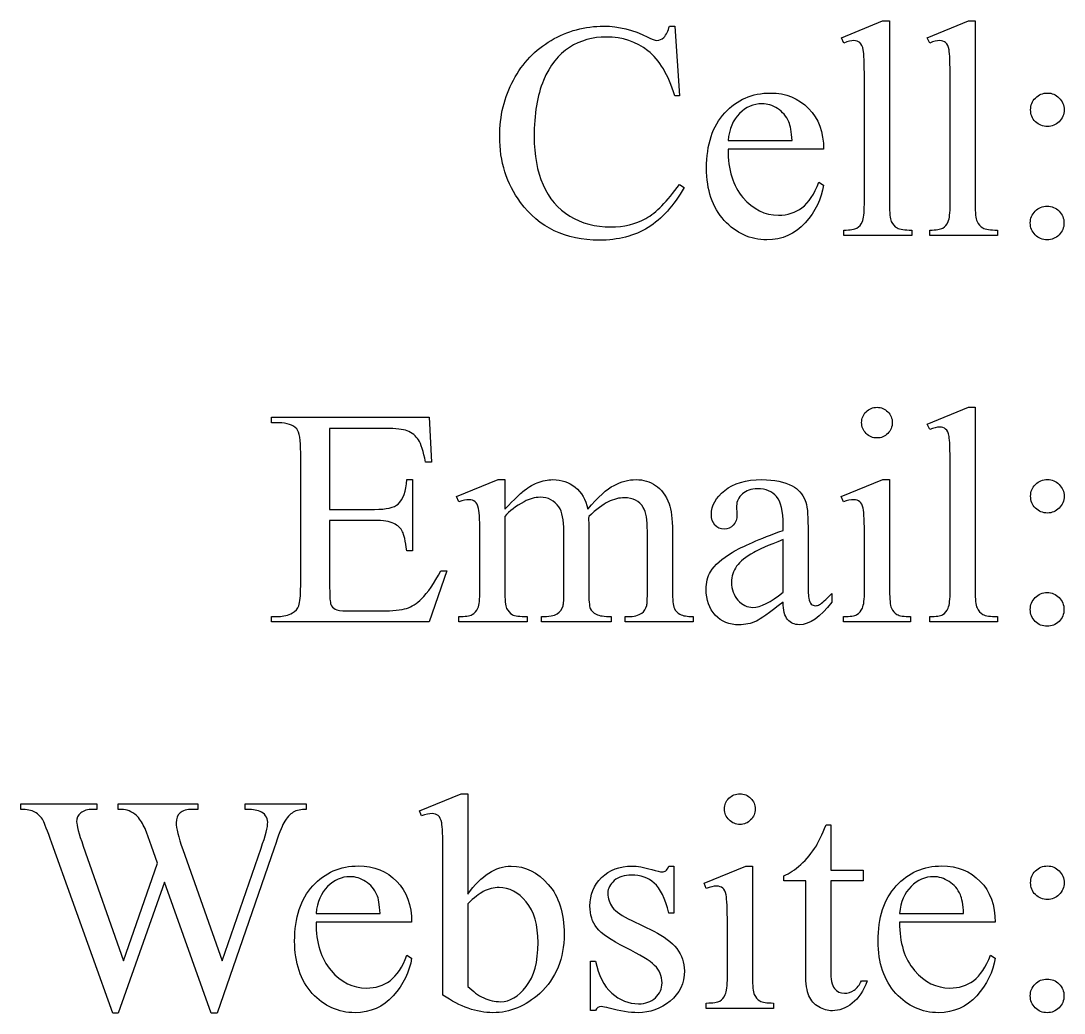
# Model space of a CAD drawing. Extents: x 2.32 to 5.29, y 6.96 to 8.91.
# Drawn here: x 3.587 to 4.0087, y 7.5171 to 7.9183 of the extents above; entities that cross this region are included whole.
import ezdxf

# ---------------------------------------------------------------- set-up
doc = ezdxf.new("R2010")
doc.units = 0
doc.layers.add('Layer_1', color=7, linetype='CONTINUOUS')

msp = doc.modelspace()

# ---------------------------------------------------------------- linework, layer by layer
at = {"layer": 'Layer_1', "color": 7}
for p, q in [((3.849167, 7.916193), (3.851303, 7.916193)), ((3.851303, 7.916193), (3.853195, 7.888056)), ((3.851303, 7.916193), (3.851303, 7.916193)), ((3.918685, 7.911493), (3.935347, 7.918329)), ((3.935347, 7.918329), (3.938094, 7.918329)), ((3.938094, 7.918329), (3.938095, 7.91833)), ((3.938095, 7.91833), (3.938095, 7.844172)), ((3.953353, 7.911493), (3.970015, 7.918329)), ((3.970015, 7.918329), (3.972762, 7.918329)), ((3.972762, 7.918329), (3.972763, 7.91833)), ((3.972763, 7.91833), (3.972763, 7.844172)), ((3.919722, 7.909357), (3.918685, 7.911493)), ((3.95439, 7.909357), (3.953353, 7.911493)), ((3.927963, 7.844172), (3.927963, 7.894953)), ((3.962631, 7.844172), (3.962631, 7.894953)), ((3.853195, 7.888056), (3.851303, 7.888056)), ((4.001938, 7.889155), (4.001938, 7.889155)), ((3.872848, 7.869929), (3.898727, 7.869929)), ((3.872848, 7.869929), (3.872848, 7.869929)), ((3.911483, 7.866389), (3.872848, 7.866389)), ((3.872848, 7.866389), (3.872848, 7.866389)), ((3.853195, 7.852168), (3.855087, 7.850947)), ((3.909591, 7.853144), (3.911483, 7.851923)), ((4.001815, 7.84344), (4.001815, 7.84344)), ((3.919723, 7.831538), (3.919723, 7.833735)), ((3.947128, 7.831538), (3.919723, 7.831538)), ((3.947128, 7.833735), (3.947128, 7.831538)), ((3.954391, 7.831538), (3.954391, 7.833735)), ((3.981796, 7.831538), (3.954391, 7.831538)), ((3.981796, 7.833735), (3.981796, 7.831538)), ((3.93309, 7.76208), (3.93309, 7.76208)), ((3.953353, 7.755243), (3.970015, 7.762079)), ((3.970015, 7.762079), (3.972762, 7.762079)), ((3.972762, 7.762079), (3.972763, 7.76208)), ((3.972763, 7.76208), (3.972763, 7.687922)), ((3.688277, 7.755794), (3.688277, 7.758052)), ((3.688277, 7.758052), (3.752059, 7.758052)), ((3.691207, 7.755794), (3.688277, 7.755794)), ((3.752059, 7.758052), (3.752974, 7.739924)), ((3.95439, 7.753107), (3.953353, 7.755243)), ((3.711837, 7.753535), (3.711837, 7.72082)), ((3.734542, 7.753535), (3.711837, 7.753535)), ((3.711837, 7.753535), (3.711837, 7.753535)), ((3.700118, 7.689876), (3.700118, 7.743648)), ((3.752974, 7.739924), (3.750594, 7.739924)), ((3.962631, 7.687922), (3.962631, 7.738703)), ((3.743026, 7.732844), (3.745285, 7.732844)), ((3.745285, 7.732844), (3.745285, 7.704035)), ((3.763168, 7.726008), (3.780014, 7.732844)), ((3.780014, 7.732844), (3.782638, 7.732844)), ((3.782638, 7.732844), (3.782638, 7.720942)), ((3.918625, 7.726008), (3.93547, 7.732844)), ((3.93547, 7.732844), (3.938156, 7.732844)), ((3.938156, 7.732844), (3.938156, 7.687922)), ((3.938156, 7.732844), (3.938156, 7.732844)), ((4.001938, 7.732905), (4.001938, 7.732905)), ((3.764084, 7.723811), (3.763168, 7.726008)), ((3.919479, 7.72381), (3.918625, 7.726008)), ((3.876327, 7.722285), (3.876449, 7.718745)), ((3.711837, 7.72082), (3.730026, 7.72082)), ((3.782638, 7.720942), (3.782638, 7.720942)), ((3.782638, 7.717891), (3.782638, 7.687922)), ((3.816574, 7.71789), (3.816452, 7.717219)), ((3.816452, 7.717219), (3.816574, 7.714595)), ((3.730026, 7.716364), (3.711837, 7.716364)), ((3.711837, 7.716364), (3.711837, 7.689082)), ((3.816574, 7.714595), (3.816574, 7.687922)), ((3.895126, 7.712336), (3.895126, 7.714533)), ((3.905197, 7.713679), (3.905197, 7.694697)), ((3.772567, 7.687922), (3.772567, 7.709285)), ((3.806503, 7.687922), (3.806503, 7.71197)), ((3.840256, 7.687922), (3.840256, 7.71197)), ((3.850387, 7.71197), (3.850387, 7.687922)), ((3.895126, 7.687312), (3.895126, 7.708613)), ((3.928024, 7.687922), (3.928024, 7.709467)), ((3.745285, 7.704035), (3.743026, 7.704035)), ((3.7592, 7.69604), (3.752059, 7.675288)), ((3.756759, 7.69604), (3.7592, 7.69604)), ((3.895126, 7.687312), (3.895126, 7.687312)), ((3.895127, 7.683345), (3.895126, 7.683344)), ((3.91478, 7.686763), (3.91478, 7.683345)), ((4.001815, 7.68719), (4.001815, 7.68719)), ((3.718673, 7.679805), (3.732711, 7.679805)), ((3.688277, 7.675288), (3.688277, 7.677546)), ((3.688277, 7.677546), (3.691207, 7.677546)), ((3.752059, 7.675288), (3.688277, 7.675288)), ((3.764083, 7.675288), (3.764083, 7.677486)), ((3.791732, 7.675288), (3.764083, 7.675288)), ((3.791732, 7.677486), (3.791732, 7.675288)), ((3.797408, 7.675288), (3.797408, 7.677485)), ((3.825668, 7.675288), (3.797408, 7.675288)), ((3.825668, 7.677485), (3.825668, 7.675288)), ((3.831222, 7.675288), (3.831222, 7.677485)), ((3.831222, 7.677485), (3.832382, 7.677485)), ((3.85881, 7.675288), (3.831222, 7.675288)), ((3.85881, 7.677485), (3.85881, 7.675288)), ((3.919479, 7.675288), (3.919479, 7.677485)), ((3.946639, 7.675288), (3.919479, 7.675288)), ((3.946639, 7.677485), (3.946639, 7.675288)), ((3.954391, 7.675288), (3.954391, 7.677485)), ((3.981796, 7.675288), (3.954391, 7.675288)), ((3.981796, 7.677485), (3.981796, 7.675288)), ((3.748154, 7.598994), (3.764939, 7.60583)), ((3.764939, 7.60583), (3.767685, 7.60583)), ((3.767685, 7.60583), (3.767685, 7.565302)), ((3.87767, 7.60583), (3.87767, 7.60583)), ((3.587021, 7.599543), (3.587021, 7.601801)), ((3.587021, 7.601801), (3.61766, 7.601801)), ((3.61766, 7.599543), (3.616195, 7.599543)), ((3.61766, 7.601801), (3.61766, 7.599543)), ((3.626327, 7.599544), (3.626327, 7.601802)), ((3.626327, 7.601802), (3.658554, 7.601802)), ((3.658554, 7.599544), (3.656356, 7.599544)), ((3.658554, 7.601802), (3.658554, 7.599544)), ((3.677658, 7.599544), (3.677658, 7.601802)), ((3.677658, 7.601802), (3.702377, 7.601802)), ((3.702377, 7.601802), (3.702377, 7.601801)), ((3.702377, 7.601801), (3.702377, 7.599543)), ((3.749008, 7.596857), (3.748154, 7.598994)), ((3.91246, 7.593318), (3.914352, 7.593318)), ((3.914352, 7.593318), (3.914352, 7.574946)), ((3.914352, 7.593318), (3.914352, 7.593318)), ((3.639816, 7.584712), (3.637863, 7.590266)), ((3.62413, 7.517146), (3.599533, 7.585871)), ((3.612228, 7.584712), (3.628524, 7.538264)), ((3.642257, 7.577754), (3.639816, 7.584712)), ((3.652511, 7.583247), (3.66838, 7.538264)), ((3.689438, 7.583857), (3.666366, 7.517146)), ((3.66838, 7.538264), (3.684127, 7.583858)), ((3.757614, 7.524409), (3.757614, 7.582331)), ((3.628524, 7.538264), (3.642257, 7.577754)), ((3.848983, 7.576593), (3.850998, 7.576593)), ((3.850998, 7.576594), (3.850998, 7.557551)), ((3.850998, 7.576593), (3.850998, 7.576594)), ((3.863205, 7.569758), (3.880051, 7.576594)), ((3.880051, 7.576594), (3.882736, 7.576594)), ((3.882736, 7.576594), (3.882736, 7.531672)), ((3.882736, 7.576594), (3.882736, 7.576594)), ((3.914352, 7.574946), (3.927414, 7.574946)), ((3.927414, 7.574946), (3.927414, 7.570673)), ((4.001938, 7.576655), (4.001938, 7.576655)), ((3.645065, 7.570063), (3.626327, 7.517146)), ((3.663925, 7.517146), (3.645065, 7.570063)), ((3.864059, 7.56756), (3.863205, 7.569758)), ((3.895431, 7.570673), (3.895431, 7.572688)), ((3.904281, 7.570673), (3.895431, 7.570673)), ((3.904281, 7.533076), (3.904281, 7.570673)), ((3.927414, 7.570673), (3.914352, 7.570673)), ((3.914352, 7.570673), (3.914352, 7.534419)), ((3.767685, 7.565302), (3.767685, 7.565302)), ((3.767685, 7.561396), (3.767685, 7.527949)), ((3.767685, 7.561396), (3.767685, 7.561396)), ((3.706344, 7.557429), (3.732223, 7.557429)), ((3.706344, 7.557429), (3.706344, 7.557429)), ((3.850998, 7.557551), (3.848983, 7.557551)), ((3.942184, 7.557429), (3.968063, 7.557429)), ((3.942184, 7.557429), (3.942184, 7.557429)), ((3.74498, 7.553889), (3.706344, 7.553889)), ((3.706344, 7.553889), (3.706344, 7.553889)), ((3.833908, 7.55456), (3.842819, 7.550227)), ((3.872604, 7.531672), (3.872604, 7.553217)), ((3.980819, 7.553889), (3.942184, 7.553889)), ((3.942184, 7.553889), (3.942184, 7.553889)), ((3.743087, 7.540644), (3.74498, 7.539423)), ((3.978927, 7.540644), (3.980819, 7.539423)), ((3.817306, 7.518183), (3.817306, 7.538141)), ((3.817306, 7.538141), (3.81932, 7.538141)), ((3.926742, 7.530146), (3.929123, 7.530146)), ((4.001815, 7.53094), (4.001815, 7.53094)), ((3.864059, 7.519038), (3.864059, 7.521235)), ((3.89122, 7.519038), (3.864059, 7.519038)), ((3.89122, 7.521235), (3.89122, 7.519038)), ((3.626327, 7.517146), (3.62413, 7.517146)), ((3.666366, 7.517146), (3.663925, 7.517146)), ((3.81932, 7.518183), (3.817306, 7.518183))]:
    msp.add_line(p, q, dxfattribs=at)
for points in [[(3.801376, 7.910456), (3.807886, 7.914281), (3.814987, 7.916193), (3.822677, 7.916193)], [(3.822677, 7.916193), (3.828659, 7.916193), (3.834559, 7.914729), (3.840377, 7.911799)], [(3.846908, 7.911616), (3.847966, 7.912715), (3.848719, 7.91424), (3.849167, 7.916193)], [(3.823654, 7.911799), (3.818161, 7.911799), (3.813196, 7.910395), (3.808761, 7.907588)], [(3.8405, 7.906245), (3.83582, 7.909948), (3.830205, 7.911799), (3.823654, 7.911799)], [(3.840377, 7.911799), (3.842086, 7.910904), (3.843307, 7.910456), (3.84404, 7.910456)], [(3.84404, 7.910456), (3.845138, 7.910456), (3.846094, 7.910843), (3.846908, 7.911616)], [(3.786117, 7.894404), (3.78982, 7.901321), (3.794906, 7.906672), (3.801376, 7.910456)], [(3.808761, 7.907588), (3.804326, 7.904821), (3.800827, 7.900385), (3.798263, 7.894282)], [(3.923751, 7.910334), (3.922693, 7.910334), (3.92135, 7.910008), (3.919722, 7.909357)], [(3.926131, 7.909541), (3.925521, 7.910069), (3.924727, 7.910334), (3.923751, 7.910334)], [(3.927535, 7.90655), (3.92725, 7.908015), (3.926782, 7.909012), (3.926131, 7.909541)], [(3.958419, 7.910334), (3.957361, 7.910334), (3.956018, 7.910008), (3.95439, 7.909357)], [(3.960799, 7.909541), (3.960189, 7.910069), (3.959395, 7.910334), (3.958419, 7.910334)], [(3.962203, 7.90655), (3.961918, 7.908015), (3.96145, 7.909012), (3.960799, 7.909541)], [(3.851303, 7.888056), (3.84878, 7.896479), (3.845179, 7.902542), (3.8405, 7.906245)], [(3.927963, 7.894953), (3.927963, 7.90126), (3.92782, 7.905126), (3.927535, 7.90655)], [(3.962631, 7.894953), (3.962631, 7.90126), (3.962488, 7.905126), (3.962203, 7.90655)], [(3.780563, 7.871638), (3.780563, 7.879898), (3.782414, 7.887487), (3.786117, 7.894404)], [(3.798263, 7.894282), (3.79574, 7.888178), (3.794479, 7.88059), (3.794479, 7.871516)], [(3.871505, 7.881098), (3.876429, 7.886469), (3.882593, 7.889155), (3.889999, 7.889155)], [(3.889999, 7.889155), (3.896265, 7.889155), (3.901413, 7.88708), (3.905441, 7.882929)], [(3.995163, 7.88238), (3.995163, 7.884252), (3.995814, 7.885839), (3.997116, 7.887141)], [(3.997116, 7.887141), (3.998459, 7.888484), (4.000066, 7.889155), (4.001938, 7.889155)], [(4.001938, 7.889155), (4.003809, 7.889155), (4.005396, 7.888484), (4.006698, 7.887141)], [(4.006698, 7.887141), (4.008041, 7.885839), (4.008712, 7.884252), (4.008712, 7.88238)], [(3.886581, 7.884821), (3.883204, 7.884821), (3.880172, 7.883499), (3.877487, 7.880854)], [(3.892868, 7.882868), (3.890874, 7.88417), (3.888778, 7.884821), (3.886581, 7.884821)], [(3.897445, 7.877497), (3.896428, 7.879776), (3.894902, 7.881566), (3.892868, 7.882868)], [(3.905441, 7.882929), (3.909469, 7.87882), (3.911483, 7.873306), (3.911483, 7.866389)], [(3.997116, 7.877558), (3.995814, 7.878901), (3.995163, 7.880508), (3.995163, 7.88238)], [(4.008712, 7.88238), (4.008712, 7.880508), (4.008041, 7.878901), (4.006698, 7.877558)], [(3.864181, 7.858759), (3.864181, 7.868322), (3.866623, 7.875768), (3.871505, 7.881098)], [(3.877487, 7.880854), (3.874842, 7.87825), (3.873296, 7.874608), (3.872848, 7.869929)], [(3.898727, 7.869929), (3.898523, 7.87351), (3.898096, 7.876032), (3.897445, 7.877497)], [(4.001938, 7.875605), (4.000066, 7.875605), (3.998459, 7.876256), (3.997116, 7.877558)], [(4.006698, 7.877558), (4.005396, 7.876256), (4.003809, 7.875605), (4.001938, 7.875605)], [(3.788986, 7.844904), (3.783371, 7.852473), (3.780563, 7.861384), (3.780563, 7.871638)], [(3.794479, 7.871516), (3.794479, 7.864029), (3.795679, 7.857539), (3.79808, 7.852046)], [(3.872848, 7.866389), (3.872811, 7.858088), (3.874825, 7.851578), (3.878891, 7.846858)], [(3.871322, 7.837641), (3.866562, 7.84289), (3.864181, 7.84993), (3.864181, 7.858759)], [(3.79808, 7.852046), (3.800481, 7.846552), (3.804082, 7.842341), (3.808883, 7.839411)], [(3.839645, 7.838435), (3.843755, 7.840754), (3.848271, 7.845332), (3.853195, 7.852168)], [(3.902755, 7.842768), (3.905482, 7.844803), (3.90776, 7.848261), (3.909591, 7.853144)], [(3.911483, 7.851923), (3.910629, 7.846349), (3.908147, 7.841263), (3.904037, 7.836665)], [(3.855087, 7.850947), (3.850937, 7.843582), (3.846094, 7.838191), (3.840561, 7.834773)], [(3.820846, 7.829646), (3.807134, 7.829646), (3.796514, 7.834732), (3.788986, 7.844904)], [(3.878891, 7.846858), (3.88296, 7.842138), (3.887741, 7.839777), (3.893234, 7.839777)], [(3.927169, 7.837153), (3.927698, 7.838374), (3.927963, 7.840713), (3.927963, 7.844172)], [(3.938095, 7.844172), (3.938095, 7.840673), (3.938339, 7.838353), (3.938827, 7.837214)], [(3.961837, 7.837153), (3.962366, 7.838374), (3.962631, 7.840713), (3.962631, 7.844172)], [(3.972763, 7.844172), (3.972763, 7.840673), (3.973007, 7.838353), (3.973495, 7.837214)], [(3.808883, 7.839411), (3.813725, 7.836482), (3.819239, 7.835017), (3.825424, 7.835017)], [(3.893234, 7.839777), (3.896896, 7.839777), (3.90007, 7.840774), (3.902755, 7.842768)], [(3.99504, 7.836604), (3.99504, 7.838475), (3.995691, 7.840083), (3.996994, 7.841425)], [(3.996994, 7.841425), (3.998336, 7.842768), (3.999944, 7.84344), (4.001815, 7.84344)], [(4.001815, 7.84344), (4.003728, 7.84344), (4.005335, 7.842768), (4.006637, 7.841425)], [(4.006637, 7.841425), (4.00798, 7.840083), (4.008651, 7.838475), (4.008651, 7.836604)], [(3.825424, 7.835017), (3.830795, 7.835017), (3.835535, 7.836156), (3.839645, 7.838435)], [(3.888595, 7.829829), (3.881881, 7.829829), (3.876124, 7.832433), (3.871322, 7.837641)], [(3.904037, 7.836665), (3.899927, 7.832107), (3.89478, 7.829829), (3.888595, 7.829829)], [(3.924972, 7.834528), (3.925908, 7.835057), (3.92664, 7.835932), (3.927169, 7.837153)], [(3.938827, 7.837214), (3.939356, 7.836075), (3.940149, 7.8352), (3.941207, 7.834589)], [(3.95964, 7.834528), (3.960576, 7.835057), (3.961308, 7.835932), (3.961837, 7.837153)], [(3.973495, 7.837214), (3.974024, 7.836075), (3.974817, 7.8352), (3.975875, 7.834589)], [(3.996994, 7.831782), (3.995691, 7.833125), (3.99504, 7.834732), (3.99504, 7.836604)], [(4.008651, 7.836604), (4.008651, 7.834732), (4.00798, 7.833125), (4.006637, 7.831782)], [(3.840561, 7.834773), (3.835027, 7.831355), (3.828455, 7.829646), (3.820846, 7.829646)], [(3.919723, 7.833735), (3.922286, 7.833735), (3.924036, 7.833999), (3.924972, 7.834528)], [(3.941207, 7.834589), (3.942265, 7.83402), (3.944239, 7.833735), (3.947128, 7.833735)], [(3.954391, 7.833735), (3.956954, 7.833735), (3.958704, 7.833999), (3.95964, 7.834528)], [(3.975875, 7.834589), (3.976933, 7.83402), (3.978907, 7.833735), (3.981796, 7.833735)], [(4.001815, 7.829829), (3.999944, 7.829829), (3.998336, 7.83048), (3.996994, 7.831782)], [(4.006637, 7.831782), (4.005294, 7.83048), (4.003687, 7.829829), (4.001815, 7.829829)], [(3.926864, 7.755915), (3.926864, 7.757624), (3.927454, 7.759069), (3.928634, 7.760249)], [(3.928634, 7.760249), (3.929855, 7.761469), (3.93134, 7.76208), (3.93309, 7.76208)], [(3.93309, 7.76208), (3.934799, 7.76208), (3.936243, 7.761469), (3.937423, 7.760249)], [(3.937423, 7.760249), (3.938644, 7.759069), (3.939254, 7.757624), (3.939254, 7.755915)], [(3.698531, 7.753352), (3.697066, 7.75498), (3.694625, 7.755794), (3.691207, 7.755794)], [(3.928695, 7.751521), (3.927475, 7.752741), (3.926864, 7.754206), (3.926864, 7.755915)], [(3.939254, 7.755915), (3.939254, 7.754206), (3.938644, 7.752741), (3.937423, 7.751521)], [(3.700118, 7.743648), (3.700118, 7.748897), (3.699589, 7.752131), (3.698531, 7.753352)], [(3.743148, 7.75262), (3.74152, 7.75323), (3.738652, 7.753535), (3.734542, 7.753535)], [(3.747725, 7.748897), (3.746708, 7.750524), (3.745182, 7.751765), (3.743148, 7.75262)], [(3.93309, 7.74969), (3.931381, 7.74969), (3.929916, 7.7503), (3.928695, 7.751521)], [(3.937423, 7.751521), (3.936243, 7.7503), (3.934799, 7.74969), (3.93309, 7.74969)], [(3.958419, 7.754084), (3.957361, 7.754084), (3.956018, 7.753758), (3.95439, 7.753107)], [(3.960799, 7.753291), (3.960189, 7.753819), (3.959395, 7.754084), (3.958419, 7.754084)], [(3.962203, 7.7503), (3.961918, 7.751765), (3.96145, 7.752762), (3.960799, 7.753291)], [(3.750594, 7.739924), (3.74974, 7.744278), (3.748783, 7.747269), (3.747725, 7.748897)], [(3.962631, 7.738703), (3.962631, 7.74501), (3.962488, 7.748876), (3.962203, 7.7503)], [(3.739486, 7.722956), (3.741602, 7.724828), (3.742782, 7.728124), (3.743026, 7.732844)], [(3.78984, 7.727961), (3.791671, 7.729507), (3.793645, 7.730708), (3.795761, 7.731562)], [(3.795761, 7.731562), (3.797877, 7.732417), (3.799972, 7.732844), (3.802047, 7.732844)], [(3.802047, 7.732844), (3.805547, 7.732844), (3.808558, 7.731827), (3.811081, 7.729792)], [(3.811081, 7.729792), (3.813603, 7.727758), (3.815292, 7.724808), (3.816147, 7.720942)], [(3.816147, 7.720942), (3.820338, 7.725825), (3.823878, 7.729019), (3.826767, 7.730525)], [(3.826767, 7.730525), (3.829656, 7.732071), (3.832626, 7.732844), (3.835678, 7.732844)], [(3.835678, 7.732844), (3.838648, 7.732844), (3.841273, 7.732071), (3.843551, 7.730525)], [(3.843551, 7.730525), (3.845871, 7.729019), (3.847702, 7.726537), (3.849044, 7.723078)], [(3.871506, 7.728449), (3.875086, 7.731379), (3.880112, 7.732844), (3.886581, 7.732844)], [(3.886581, 7.732844), (3.891545, 7.732844), (3.895614, 7.73201), (3.898788, 7.730341)], [(3.898788, 7.730341), (3.901189, 7.72908), (3.902959, 7.727107), (3.904098, 7.724421)], [(3.995163, 7.72613), (3.995163, 7.728002), (3.995814, 7.729589), (3.997116, 7.730891)], [(3.997116, 7.730891), (3.998459, 7.732234), (4.000066, 7.732905), (4.001938, 7.732905)], [(4.001938, 7.732905), (4.003809, 7.732905), (4.005396, 7.732234), (4.006698, 7.730891)], [(4.006698, 7.730891), (4.008041, 7.729589), (4.008712, 7.728002), (4.008712, 7.72613)], [(3.782638, 7.720942), (3.786707, 7.725011), (3.789108, 7.727351), (3.78984, 7.727961)], [(3.796982, 7.725703), (3.794784, 7.725703), (3.792607, 7.725113), (3.790451, 7.723933)], [(3.804489, 7.721797), (3.802699, 7.724401), (3.800196, 7.725703), (3.796982, 7.725703)], [(3.830978, 7.72552), (3.828822, 7.72552), (3.826645, 7.72497), (3.824447, 7.723872)], [(3.838608, 7.721613), (3.837021, 7.724218), (3.834478, 7.72552), (3.830978, 7.72552)], [(3.866135, 7.718806), (3.866135, 7.722305), (3.867925, 7.72552), (3.871506, 7.728449)], [(3.878647, 7.727046), (3.8771, 7.725662), (3.876327, 7.724075), (3.876327, 7.722285)], [(3.88475, 7.729121), (3.882187, 7.729121), (3.880152, 7.728429), (3.878647, 7.727046)], [(3.89244, 7.726008), (3.890691, 7.728083), (3.888127, 7.729121), (3.88475, 7.729121)], [(3.895126, 7.714533), (3.895126, 7.720108), (3.894231, 7.723933), (3.89244, 7.726008)], [(3.997116, 7.721308), (3.995814, 7.722651), (3.995163, 7.724258), (3.995163, 7.72613)], [(4.008712, 7.72613), (4.008712, 7.724258), (4.008041, 7.722651), (4.006698, 7.721308)], [(3.730026, 7.72082), (3.734746, 7.72082), (3.737899, 7.721532), (3.739486, 7.722956)], [(3.768173, 7.724727), (3.767034, 7.724727), (3.765671, 7.724421), (3.764084, 7.723811)], [(3.770676, 7.723933), (3.770065, 7.724462), (3.769231, 7.724727), (3.768173, 7.724727)], [(3.772018, 7.721187), (3.771733, 7.722529), (3.771286, 7.723445), (3.770676, 7.723933)], [(3.772567, 7.709285), (3.772567, 7.715429), (3.772384, 7.719396), (3.772018, 7.721187)], [(3.790451, 7.723933), (3.787074, 7.722143), (3.784469, 7.720129), (3.782638, 7.717891)], [(3.806503, 7.71197), (3.806503, 7.716528), (3.805832, 7.719803), (3.804489, 7.721797)], [(3.824447, 7.723872), (3.822291, 7.722814), (3.819666, 7.72082), (3.816574, 7.71789)], [(3.840256, 7.71197), (3.840256, 7.716527), (3.839706, 7.719742), (3.838608, 7.721613)], [(3.849044, 7.723078), (3.84994, 7.720718), (3.850387, 7.717015), (3.850387, 7.71197)], [(3.904098, 7.724421), (3.904831, 7.722671), (3.905197, 7.719091), (3.905197, 7.713679)], [(3.92363, 7.724726), (3.92249, 7.724726), (3.921107, 7.724421), (3.919479, 7.72381)], [(3.926132, 7.723933), (3.925522, 7.724462), (3.924687, 7.724726), (3.92363, 7.724726)], [(3.927475, 7.721247), (3.92719, 7.722549), (3.926743, 7.723444), (3.926132, 7.723933)], [(3.928024, 7.709467), (3.928024, 7.71553), (3.927841, 7.719457), (3.927475, 7.721247)], [(4.001938, 7.719355), (4.000066, 7.719355), (3.998459, 7.720006), (3.997116, 7.721308)], [(4.006698, 7.721308), (4.005396, 7.720006), (4.003809, 7.719355), (4.001938, 7.719355)], [(3.867538, 7.714472), (3.866602, 7.71553), (3.866135, 7.716975), (3.866135, 7.718806)], [(3.876449, 7.718745), (3.876449, 7.716873), (3.875961, 7.715429), (3.874985, 7.714411)], [(3.737716, 7.715144), (3.736048, 7.715958), (3.733485, 7.716364), (3.730026, 7.716364)], [(3.741317, 7.711787), (3.740585, 7.713211), (3.739384, 7.71433), (3.737716, 7.715144)], [(3.871261, 7.712885), (3.869756, 7.712885), (3.868515, 7.713414), (3.867538, 7.714472)], [(3.874985, 7.714411), (3.874049, 7.713394), (3.872808, 7.712885), (3.871261, 7.712885)], [(3.743026, 7.704035), (3.742457, 7.708064), (3.741887, 7.710647), (3.741317, 7.711787)], [(3.874496, 7.703425), (3.878646, 7.705866), (3.885523, 7.708837), (3.895126, 7.712336)], [(3.895126, 7.708613), (3.888982, 7.706172), (3.885014, 7.704442), (3.883224, 7.703425)], [(3.865829, 7.695612), (3.867497, 7.698379), (3.870386, 7.700984), (3.874496, 7.703425)], [(3.883224, 7.703425), (3.88001, 7.701635), (3.877711, 7.699763), (3.876327, 7.69781)], [(3.749007, 7.684627), (3.75153, 7.687149), (3.754114, 7.690954), (3.756759, 7.69604)], [(3.876327, 7.69781), (3.874944, 7.695857), (3.874252, 7.69372), (3.874252, 7.691401)], [(3.863998, 7.688532), (3.863998, 7.691259), (3.864608, 7.693619), (3.865829, 7.695612)], [(3.905197, 7.694697), (3.905197, 7.689367), (3.905299, 7.686091), (3.905503, 7.68487)], [(3.699386, 7.68188), (3.699874, 7.683182), (3.700118, 7.685847), (3.700118, 7.689876)], [(3.711837, 7.689082), (3.711837, 7.68542), (3.712, 7.683182), (3.712325, 7.682368)], [(3.771774, 7.680903), (3.772303, 7.682124), (3.772567, 7.684464), (3.772567, 7.687922)], [(3.782638, 7.687922), (3.782638, 7.68426), (3.782882, 7.68188), (3.783371, 7.680781)], [(3.806198, 7.68188), (3.806401, 7.682572), (3.806503, 7.684586), (3.806503, 7.687922)], [(3.816574, 7.687922), (3.816574, 7.684097), (3.816777, 7.681717), (3.817184, 7.680781)], [(3.840011, 7.682002), (3.840174, 7.682693), (3.840256, 7.684667), (3.840256, 7.687922)], [(3.850387, 7.687922), (3.850387, 7.684423), (3.850652, 7.682022), (3.851181, 7.68072)], [(3.867721, 7.678095), (3.865239, 7.68074), (3.863998, 7.684219), (3.863998, 7.688532)], [(3.874252, 7.691401), (3.874252, 7.688471), (3.875127, 7.68603), (3.876876, 7.684077)], [(3.927169, 7.680903), (3.927739, 7.682124), (3.928024, 7.684463), (3.928024, 7.687922)], [(3.938156, 7.687922), (3.938156, 7.684423), (3.9384, 7.682083), (3.938888, 7.680903)], [(3.961837, 7.680903), (3.962366, 7.682124), (3.962631, 7.684463), (3.962631, 7.687922)], [(3.972763, 7.687922), (3.972763, 7.684423), (3.973007, 7.682103), (3.973495, 7.680964)], [(3.742904, 7.680781), (3.74502, 7.681432), (3.747054, 7.682714), (3.749007, 7.684627)], [(3.876876, 7.684077), (3.878626, 7.682164), (3.88064, 7.681208), (3.882919, 7.681208)], [(3.882919, 7.681208), (3.886011, 7.681208), (3.89008, 7.683243), (3.895126, 7.687312)], [(3.895126, 7.683344), (3.889389, 7.678909), (3.885788, 7.676346), (3.884323, 7.675654)], [(3.896958, 7.676265), (3.895778, 7.677649), (3.895168, 7.680009), (3.895127, 7.683345)], [(3.91478, 7.683345), (3.910223, 7.677242), (3.905869, 7.67419), (3.901719, 7.67419)], [(3.905503, 7.68487), (3.905707, 7.68369), (3.906032, 7.682897), (3.90648, 7.68249)], [(3.909836, 7.682308), (3.910691, 7.682837), (3.912339, 7.684322), (3.91478, 7.686763)], [(3.99504, 7.680354), (3.99504, 7.682225), (3.995691, 7.683833), (3.996994, 7.685175)], [(3.996994, 7.685175), (3.998336, 7.686518), (3.999944, 7.68719), (4.001815, 7.68719)], [(4.001815, 7.68719), (4.003728, 7.68719), (4.005335, 7.686518), (4.006637, 7.685175)], [(4.006637, 7.685175), (4.00798, 7.683833), (4.008651, 7.682225), (4.008651, 7.680354)], [(3.696761, 7.67895), (3.698063, 7.679601), (3.698938, 7.680578), (3.699386, 7.68188)], [(3.712325, 7.682368), (3.71265, 7.681595), (3.71322, 7.680964), (3.714034, 7.680476)], [(3.714034, 7.680476), (3.714848, 7.680028), (3.716394, 7.679805), (3.718673, 7.679805)], [(3.732711, 7.679805), (3.73739, 7.679805), (3.740788, 7.68013), (3.742904, 7.680781)], [(3.769455, 7.678279), (3.770472, 7.678849), (3.771245, 7.679723), (3.771774, 7.680903)], [(3.783371, 7.680781), (3.783899, 7.679683), (3.784652, 7.678849), (3.785629, 7.678279)], [(3.803756, 7.678584), (3.804936, 7.679317), (3.80575, 7.680415), (3.806198, 7.68188)], [(3.817184, 7.680781), (3.817631, 7.679845), (3.818445, 7.679052), (3.819625, 7.678401)], [(3.837997, 7.678889), (3.838933, 7.67954), (3.839604, 7.680578), (3.840011, 7.682002)], [(3.851181, 7.68072), (3.851587, 7.679825), (3.85234, 7.679052), (3.853439, 7.678401)], [(3.90648, 7.68249), (3.906968, 7.682083), (3.907517, 7.68188), (3.908127, 7.68188)], [(3.908127, 7.68188), (3.908779, 7.68188), (3.909348, 7.682023), (3.909836, 7.682308)], [(3.924972, 7.678278), (3.925908, 7.678807), (3.92664, 7.679682), (3.927169, 7.680903)], [(3.938888, 7.680903), (3.939417, 7.679764), (3.94017, 7.678909), (3.941146, 7.678339)], [(3.95964, 7.678278), (3.960576, 7.678807), (3.961308, 7.679682), (3.961837, 7.680903)], [(3.973495, 7.680964), (3.974024, 7.679825), (3.974817, 7.67895), (3.975875, 7.678339)], [(3.996994, 7.675532), (3.995691, 7.676875), (3.99504, 7.678482), (3.99504, 7.680354)], [(4.008651, 7.680354), (4.008651, 7.678482), (4.00798, 7.676875), (4.006637, 7.675532)], [(3.691207, 7.677546), (3.69316, 7.677546), (3.695012, 7.678014), (3.696761, 7.67895)], [(3.764083, 7.677486), (3.766647, 7.677486), (3.768437, 7.67775), (3.769455, 7.678279)], [(3.785629, 7.678279), (3.786646, 7.67775), (3.788681, 7.677486), (3.791732, 7.677486)], [(3.797408, 7.677485), (3.800501, 7.677485), (3.802617, 7.677852), (3.803756, 7.678584)], [(3.819625, 7.678401), (3.820805, 7.67779), (3.822819, 7.677485), (3.825668, 7.677485)], [(3.832382, 7.677485), (3.834782, 7.677485), (3.836654, 7.677953), (3.837997, 7.678889)], [(3.853439, 7.678401), (3.854537, 7.67779), (3.856328, 7.677485), (3.85881, 7.677485)], [(3.877304, 7.674128), (3.873438, 7.674128), (3.870244, 7.675451), (3.867721, 7.678095)], [(3.884323, 7.675654), (3.882126, 7.674637), (3.879786, 7.674128), (3.877304, 7.674128)], [(3.901719, 7.67419), (3.899725, 7.67419), (3.898138, 7.674882), (3.896958, 7.676265)], [(3.919479, 7.677485), (3.922205, 7.677485), (3.924036, 7.677749), (3.924972, 7.678278)], [(3.941146, 7.678339), (3.942164, 7.67777), (3.943995, 7.677485), (3.946639, 7.677485)], [(3.954391, 7.677485), (3.956954, 7.677485), (3.958704, 7.677749), (3.95964, 7.678278)], [(3.975875, 7.678339), (3.976933, 7.67777), (3.978907, 7.677485), (3.981796, 7.677485)], [(4.001815, 7.673579), (3.999944, 7.673579), (3.998336, 7.67423), (3.996994, 7.675532)], [(4.006637, 7.675532), (4.005294, 7.67423), (4.003687, 7.673579), (4.001815, 7.673579)], [(3.871444, 7.599665), (3.871444, 7.601374), (3.872034, 7.602819), (3.873214, 7.603999)], [(3.873214, 7.603999), (3.874435, 7.605219), (3.87592, 7.60583), (3.87767, 7.60583)], [(3.87767, 7.60583), (3.879379, 7.60583), (3.880823, 7.605219), (3.882003, 7.603999)], [(3.882003, 7.603999), (3.883224, 7.602819), (3.883834, 7.601374), (3.883834, 7.599665)], [(3.592697, 7.598383), (3.591313, 7.599157), (3.589421, 7.599543), (3.587021, 7.599543)], [(3.616195, 7.599543), (3.614039, 7.599543), (3.612391, 7.599055), (3.611251, 7.598078)], [(3.629989, 7.599177), (3.629216, 7.599421), (3.627996, 7.599544), (3.626327, 7.599544)], [(3.633041, 7.59759), (3.632024, 7.598323), (3.631007, 7.598852), (3.629989, 7.599177)], [(3.656356, 7.599544), (3.654078, 7.599544), (3.65241, 7.599055), (3.651352, 7.598079)], [(3.6837, 7.598689), (3.682154, 7.599259), (3.68014, 7.599544), (3.677658, 7.599544)], [(3.702377, 7.599543), (3.70022, 7.599543), (3.698471, 7.599157), (3.697128, 7.598383)], [(3.873275, 7.595271), (3.872055, 7.596491), (3.871444, 7.597956), (3.871444, 7.599665)], [(3.883834, 7.599665), (3.883834, 7.597956), (3.883224, 7.596491), (3.882003, 7.595271)], [(3.596054, 7.594965), (3.59524, 7.596512), (3.594121, 7.597651), (3.592697, 7.598383)], [(3.599533, 7.585871), (3.597702, 7.590998), (3.596542, 7.59403), (3.596054, 7.594965)], [(3.611251, 7.598078), (3.610112, 7.597102), (3.609543, 7.595922), (3.609543, 7.594538)], [(3.634994, 7.595637), (3.634465, 7.59641), (3.633814, 7.597061), (3.633041, 7.59759)], [(3.637863, 7.590266), (3.637008, 7.5923), (3.636052, 7.594091), (3.634994, 7.595637)], [(3.651352, 7.598079), (3.650294, 7.597102), (3.649765, 7.59578), (3.649765, 7.594111)], [(3.685897, 7.59698), (3.685328, 7.597794), (3.684595, 7.598364), (3.6837, 7.598689)], [(3.686813, 7.594356), (3.686813, 7.595291), (3.686508, 7.596166), (3.685897, 7.59698)], [(3.697128, 7.598383), (3.695785, 7.59761), (3.694503, 7.596166), (3.693283, 7.59405)], [(3.753281, 7.597834), (3.752141, 7.597834), (3.750717, 7.597508), (3.749008, 7.596857)], [(3.755722, 7.597041), (3.755071, 7.59757), (3.754257, 7.597834), (3.753281, 7.597834)], [(3.757126, 7.59405), (3.756841, 7.595515), (3.756373, 7.596512), (3.755722, 7.597041)], [(3.87767, 7.59344), (3.875961, 7.59344), (3.874496, 7.59405), (3.873275, 7.595271)], [(3.882003, 7.595271), (3.880823, 7.59405), (3.879379, 7.59344), (3.87767, 7.59344)], [(3.609543, 7.594538), (3.609543, 7.593114), (3.610438, 7.589839), (3.612228, 7.584712)], [(3.649765, 7.594111), (3.649765, 7.592036), (3.65068, 7.588415), (3.652511, 7.583247)], [(3.684127, 7.583858), (3.685918, 7.588903), (3.686813, 7.592402), (3.686813, 7.594356)], [(3.693283, 7.59405), (3.692469, 7.592626), (3.691187, 7.589228), (3.689438, 7.583857)], [(3.757614, 7.582331), (3.757614, 7.588679), (3.757451, 7.592585), (3.757126, 7.59405)], [(3.908554, 7.584834), (3.90949, 7.58638), (3.910792, 7.589208), (3.91246, 7.593318)], [(3.902267, 7.577204), (3.904627, 7.579361), (3.906723, 7.581904), (3.908554, 7.584834)], [(3.705001, 7.568598), (3.709925, 7.573969), (3.71609, 7.576655), (3.723495, 7.576655)], [(3.723495, 7.576655), (3.729761, 7.576655), (3.734909, 7.57458), (3.738937, 7.570429)], [(3.767685, 7.565302), (3.773096, 7.57283), (3.778935, 7.576594), (3.785202, 7.576594)], [(3.785202, 7.576594), (3.790939, 7.576594), (3.795944, 7.574132), (3.800216, 7.569209)], [(3.821762, 7.571955), (3.824936, 7.575047), (3.829025, 7.576594), (3.83403, 7.576594)], [(3.83403, 7.576594), (3.836227, 7.576594), (3.838892, 7.576126), (3.842025, 7.57519)], [(3.842025, 7.57519), (3.844101, 7.574579), (3.845484, 7.574274), (3.846176, 7.574274)], [(3.846176, 7.574274), (3.846827, 7.574274), (3.847336, 7.574416), (3.847702, 7.574701)], [(3.847702, 7.574701), (3.848068, 7.574986), (3.848495, 7.575617), (3.848983, 7.576593)], [(3.895431, 7.572688), (3.897669, 7.573583), (3.899948, 7.575088), (3.902267, 7.577204)], [(3.940841, 7.568598), (3.945765, 7.573969), (3.951929, 7.576655), (3.959335, 7.576655)], [(3.959335, 7.576655), (3.965601, 7.576655), (3.970749, 7.57458), (3.974777, 7.570429)], [(3.995163, 7.56988), (3.995163, 7.571752), (3.995814, 7.573339), (3.997116, 7.574641)], [(3.997116, 7.574641), (3.998459, 7.575984), (4.000066, 7.576655), (4.001938, 7.576655)], [(4.001938, 7.576655), (4.003809, 7.576655), (4.005396, 7.575984), (4.006698, 7.574641)], [(4.006698, 7.574641), (4.008041, 7.573339), (4.008712, 7.571752), (4.008712, 7.56988)], [(3.720077, 7.572321), (3.7167, 7.572321), (3.713668, 7.570999), (3.710983, 7.568354)], [(3.726364, 7.570368), (3.72437, 7.57167), (3.722274, 7.572321), (3.720077, 7.572321)], [(3.730941, 7.564997), (3.729924, 7.567276), (3.728398, 7.569066), (3.726364, 7.570368)], [(3.738937, 7.570429), (3.742965, 7.56632), (3.74498, 7.560806), (3.74498, 7.553889)], [(3.817062, 7.560419), (3.817062, 7.565017), (3.818629, 7.568862), (3.821762, 7.571955)], [(3.826889, 7.570735), (3.825139, 7.569229), (3.824264, 7.567561), (3.824264, 7.56573)], [(3.833786, 7.572993), (3.830937, 7.572993), (3.828638, 7.57224), (3.826889, 7.570735)], [(3.843002, 7.569758), (3.840601, 7.571915), (3.837529, 7.572993), (3.833786, 7.572993)], [(3.848983, 7.557551), (3.847437, 7.563532), (3.845443, 7.567601), (3.843002, 7.569758)], [(3.955917, 7.572321), (3.95254, 7.572321), (3.949508, 7.570999), (3.946823, 7.568354)], [(3.962204, 7.570368), (3.96021, 7.57167), (3.958114, 7.572321), (3.955917, 7.572321)], [(3.966781, 7.564997), (3.965764, 7.567276), (3.964238, 7.569066), (3.962204, 7.570368)], [(3.974777, 7.570429), (3.978805, 7.56632), (3.980819, 7.560806), (3.980819, 7.553889)], [(3.997116, 7.565058), (3.995814, 7.566401), (3.995163, 7.568008), (3.995163, 7.56988)], [(4.008712, 7.56988), (4.008712, 7.568008), (4.008041, 7.566401), (4.006698, 7.565058)], [(3.697677, 7.546259), (3.697677, 7.555822), (3.700119, 7.563268), (3.705001, 7.568598)], [(3.710983, 7.568354), (3.708338, 7.56575), (3.706792, 7.562108), (3.706344, 7.557429)], [(3.77391, 7.566279), (3.772283, 7.565465), (3.770207, 7.563838), (3.767685, 7.561396)], [(3.78038, 7.567927), (3.778223, 7.567927), (3.776067, 7.567378), (3.77391, 7.566279)], [(3.791244, 7.562129), (3.78807, 7.565994), (3.784449, 7.567927), (3.78038, 7.567927)], [(3.800216, 7.569209), (3.804489, 7.564326), (3.806625, 7.557632), (3.806625, 7.549128)], [(3.824264, 7.56573), (3.824264, 7.563451), (3.824915, 7.561498), (3.826217, 7.55987)], [(3.86821, 7.568476), (3.86707, 7.568476), (3.865687, 7.568171), (3.864059, 7.56756)], [(3.870712, 7.567683), (3.870102, 7.568212), (3.869268, 7.568476), (3.86821, 7.568476)], [(3.872055, 7.564997), (3.87177, 7.566299), (3.871322, 7.567194), (3.870712, 7.567683)], [(3.933517, 7.546259), (3.933517, 7.555822), (3.935959, 7.563268), (3.940841, 7.568598)], [(3.946823, 7.568354), (3.944178, 7.56575), (3.942632, 7.562108), (3.942184, 7.557429)], [(3.732223, 7.557429), (3.73202, 7.56101), (3.731592, 7.563532), (3.730941, 7.564997)], [(3.796066, 7.545649), (3.796066, 7.552811), (3.794459, 7.558304), (3.791244, 7.562129)], [(3.872604, 7.553217), (3.872604, 7.55928), (3.872421, 7.563207), (3.872055, 7.564997)], [(3.968063, 7.557429), (3.967859, 7.56101), (3.967432, 7.563532), (3.966781, 7.564997)], [(4.001938, 7.563105), (4.000066, 7.563105), (3.998459, 7.563756), (3.997116, 7.565058)], [(4.006698, 7.565058), (4.005396, 7.563756), (4.003809, 7.563105), (4.001938, 7.563105)], [(3.819809, 7.55163), (3.817978, 7.55395), (3.817062, 7.556879), (3.817062, 7.560419)], [(3.826217, 7.55987), (3.827479, 7.558202), (3.830042, 7.556432), (3.833908, 7.55456)], [(3.706344, 7.553889), (3.706307, 7.545588), (3.708321, 7.539078), (3.712387, 7.534358)], [(3.942184, 7.553889), (3.942147, 7.545588), (3.944161, 7.539078), (3.948227, 7.534358)], [(3.806625, 7.549128), (3.806625, 7.5392), (3.803329, 7.531204), (3.796737, 7.525141)], [(3.831405, 7.543696), (3.825505, 7.546625), (3.82164, 7.54927), (3.819809, 7.55163)], [(3.842819, 7.550227), (3.851079, 7.546198), (3.855209, 7.540888), (3.855209, 7.534297)], [(3.704818, 7.525141), (3.700058, 7.53039), (3.697677, 7.53743), (3.697677, 7.546259)], [(3.791244, 7.527888), (3.794459, 7.531957), (3.796066, 7.537877), (3.796066, 7.545649)], [(3.940658, 7.525141), (3.935897, 7.53039), (3.933517, 7.53743), (3.933517, 7.546259)], [(3.736251, 7.530268), (3.738978, 7.532303), (3.741256, 7.535761), (3.743087, 7.540644)], [(3.843185, 7.536432), (3.841232, 7.538345), (3.837305, 7.540766), (3.831405, 7.543696)], [(3.972091, 7.530268), (3.974818, 7.532303), (3.977096, 7.535761), (3.978927, 7.540644)], [(3.74498, 7.539423), (3.744125, 7.533849), (3.741643, 7.528763), (3.737533, 7.524165)], [(3.81932, 7.538141), (3.82046, 7.532445), (3.822637, 7.528152), (3.825851, 7.525263)], [(3.846176, 7.529352), (3.846176, 7.53216), (3.845179, 7.53452), (3.843185, 7.536432)], [(3.980819, 7.539423), (3.979965, 7.533849), (3.977483, 7.528763), (3.973373, 7.524165)], [(3.712387, 7.534358), (3.716456, 7.529638), (3.721237, 7.527277), (3.72673, 7.527277)], [(3.855209, 7.534297), (3.855209, 7.52921), (3.853276, 7.525101), (3.849411, 7.521967)], [(3.871749, 7.524653), (3.872319, 7.525874), (3.872604, 7.528213), (3.872604, 7.531672)], [(3.882736, 7.531672), (3.882736, 7.528173), (3.88298, 7.525833), (3.883468, 7.524653)], [(3.905563, 7.524104), (3.904708, 7.526057), (3.904281, 7.529048), (3.904281, 7.533076)], [(3.914352, 7.534419), (3.914352, 7.530797), (3.914861, 7.528356), (3.915878, 7.527094)], [(3.948227, 7.534358), (3.952296, 7.529638), (3.957077, 7.527277), (3.96257, 7.527277)], [(3.72673, 7.527277), (3.730392, 7.527277), (3.733566, 7.528274), (3.736251, 7.530268)], [(3.767685, 7.527949), (3.76976, 7.525914), (3.771896, 7.524368), (3.774093, 7.52331)], [(3.780929, 7.521784), (3.784632, 7.521784), (3.78807, 7.523819), (3.791244, 7.527888)], [(3.84349, 7.523371), (3.845281, 7.525039), (3.846176, 7.527033), (3.846176, 7.529352)], [(3.929123, 7.530146), (3.927698, 7.526159), (3.925684, 7.523147), (3.92308, 7.521113)], [(3.923813, 7.526423), (3.925074, 7.527278), (3.926051, 7.528519), (3.926742, 7.530146)], [(3.96257, 7.527277), (3.966232, 7.527277), (3.969406, 7.528274), (3.972091, 7.530268)], [(3.99504, 7.524104), (3.99504, 7.525975), (3.995691, 7.527583), (3.996994, 7.528925)], [(3.996994, 7.528925), (3.998336, 7.530268), (3.999944, 7.53094), (4.001815, 7.53094)], [(4.001815, 7.53094), (4.003728, 7.53094), (4.005335, 7.530268), (4.006637, 7.528925)], [(4.006637, 7.528925), (4.00798, 7.527583), (4.008651, 7.525975), (4.008651, 7.524104)], [(3.722091, 7.517329), (3.715377, 7.517329), (3.70962, 7.519933), (3.704818, 7.525141)], [(3.737533, 7.524165), (3.733424, 7.519607), (3.728276, 7.517329), (3.722091, 7.517329)], [(3.767868, 7.519099), (3.764531, 7.520279), (3.761113, 7.522049), (3.757614, 7.524409)], [(3.774093, 7.52331), (3.776331, 7.522293), (3.77861, 7.521784), (3.780929, 7.521784)], [(3.796737, 7.525141), (3.791081, 7.519933), (3.784774, 7.517329), (3.777816, 7.517329)], [(3.825851, 7.525263), (3.829066, 7.522374), (3.832667, 7.520929), (3.836654, 7.520929)], [(3.836654, 7.520929), (3.839462, 7.520929), (3.841741, 7.521743), (3.84349, 7.523371)], [(3.869552, 7.522028), (3.870488, 7.522557), (3.87122, 7.523432), (3.871749, 7.524653)], [(3.883468, 7.524653), (3.883997, 7.523514), (3.88475, 7.522659), (3.885726, 7.522089)], [(3.90953, 7.519648), (3.90774, 7.520706), (3.906418, 7.522191), (3.905563, 7.524104)], [(3.915878, 7.527094), (3.916936, 7.525833), (3.918279, 7.525202), (3.919906, 7.525202)], [(3.919906, 7.525202), (3.921249, 7.525202), (3.922551, 7.525609), (3.923813, 7.526423)], [(3.957931, 7.517329), (3.951217, 7.517329), (3.94546, 7.519933), (3.940658, 7.525141)], [(3.973373, 7.524165), (3.969263, 7.519607), (3.964116, 7.517329), (3.957931, 7.517329)], [(3.996994, 7.519282), (3.995691, 7.520625), (3.99504, 7.522232), (3.99504, 7.524104)], [(4.008651, 7.524104), (4.008651, 7.522232), (4.00798, 7.520625), (4.006637, 7.519282)], [(3.777816, 7.517329), (3.774561, 7.517329), (3.771245, 7.517919), (3.767868, 7.519099)], [(3.821518, 7.51977), (3.820582, 7.51977), (3.819849, 7.519241), (3.81932, 7.518183)], [(3.824814, 7.51916), (3.823471, 7.519566), (3.822372, 7.51977), (3.821518, 7.51977)], [(3.836532, 7.517329), (3.833114, 7.517329), (3.829208, 7.517939), (3.824814, 7.51916)], [(3.849411, 7.521967), (3.845586, 7.518875), (3.841293, 7.517329), (3.836532, 7.517329)], [(3.864059, 7.521235), (3.866785, 7.521235), (3.868616, 7.521499), (3.869552, 7.522028)], [(3.885726, 7.522089), (3.886744, 7.52152), (3.888575, 7.521235), (3.89122, 7.521235)], [(3.915023, 7.518122), (3.913152, 7.518122), (3.911321, 7.518631), (3.90953, 7.519648)], [(3.92308, 7.521113), (3.920476, 7.519119), (3.91779, 7.518122), (3.915023, 7.518122)], [(4.001815, 7.517329), (3.999944, 7.517329), (3.998336, 7.51798), (3.996994, 7.519282)], [(4.006637, 7.519282), (4.005294, 7.51798), (4.003687, 7.517329), (4.001815, 7.517329)]]:
    msp.add_open_spline(points, degree=3, dxfattribs=at)

doc.saveas('drawing.dxf')
